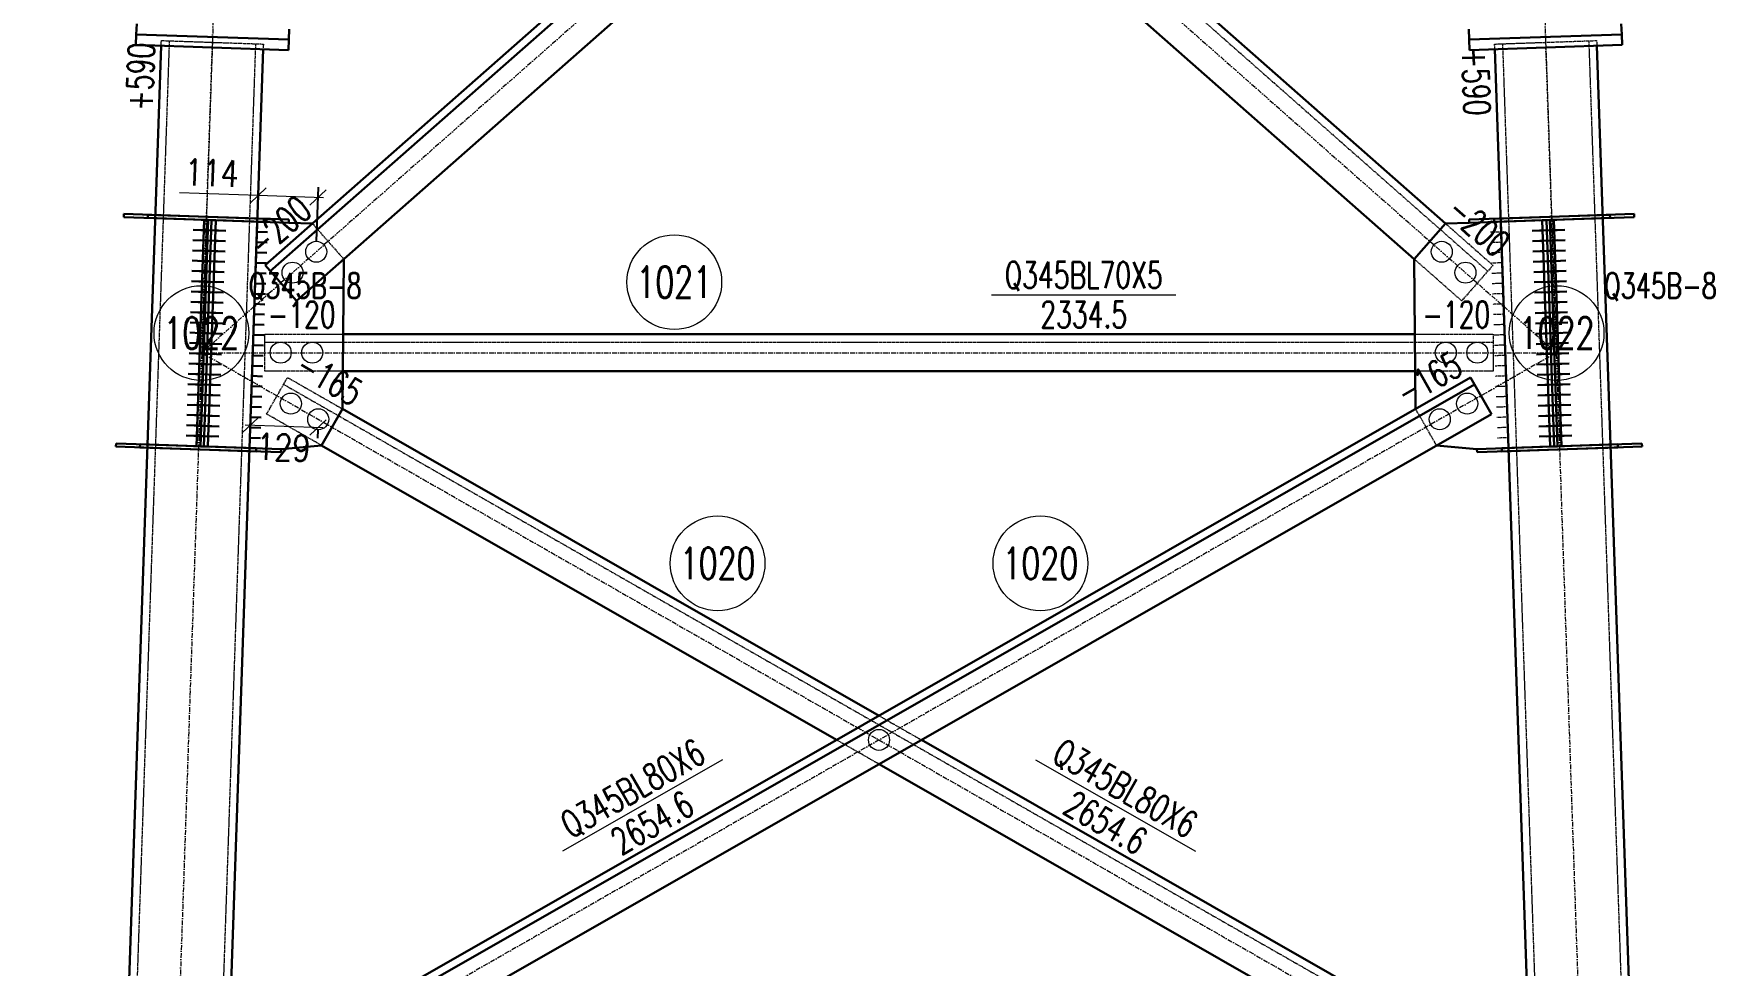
# Model space of a CAD drawing. Extents: x 4047 to 43290, y -150151 to -101862.
# Drawn here: x 39259 to 42472, y -124699 to -122930 of the extents above; entities that cross this region are included whole.
import ezdxf
from ezdxf.enums import TextEntityAlignment as Align

# ---------------------------------------------------------------- set-up
doc = ezdxf.new("R2010")
doc.units = 0
doc.header["$MEASUREMENT"] = 0
doc.linetypes.add('Dash', pattern=[2.75, 2, -0.75])
doc.linetypes.add('DashDot', pattern=[15.6, 9, -3, 0.6, -3])
doc.layers.get('0').update_dxf_attribs({"linetype": 'CONTINUOUS', "lineweight": 25})
doc.layers.get('Defpoints').update_dxf_attribs({"linetype": 'CONTINUOUS'})
doc.styles.add('DimFont', font='simplex.shx', dxfattribs={"width": 0.8, "bigfont": 'gbhzfs.shx'})
doc.styles.get("Standard").update_dxf_attribs({"font": 'simplex.shx', "width": 0.7, "height": 3, "bigfont": 'gbhzfs.shx'})
doc.dimstyles.new('DHDxfDimStyleOpen30', dxfattribs={"dimtxt": 2.5, "dimasz": 2.5, "dimexe": 1.25, "dimexo": 0.625, "dimtad": 2, "dimtxsty": 'DimFont', "dimblk": 'OPEN30', "dimblk1": 'OPEN30', "dimblk2": 'OPEN30', "dimcen": 2.5, "dimadec": 0, "dimazin": 0, "dimtfac": 1, "dimtmove": 0, "dimatfit": 3, "dimldrblk": 'OPEN30', "dimfxl": 0, "dimarcsym": 0})

# ---------------------------------------------------------------- blocks, each defined once
blk = doc.blocks.new('M20X45S')
at = {"color": 3, "linetype": 'Continuous', "lineweight": 13}
blk.add_circle((0, 0), 1, dxfattribs=at)
blk = doc.blocks.new('_OBLIQUE')
at = {"color": 0, "linetype": 'ByBlock', "lineweight": -2}
blk.add_line((-0.5, -0.5), (0.5, 0.5), dxfattribs=at)
blk = doc.blocks.new('*D188')
at = {"color": 0, "linetype": 'Continuous', "lineweight": 0}
for p, q in [((39685.4, -123237.3), (39536, -123232.1)), ((39809.3, -123241.5), (39685.4, -123237.3))]:
    blk.add_line(p, q, dxfattribs=at)
at = {"color": 0, "linetype": 'Continuous', "lineweight": -2}
for p, q in [((39682.6, -123320.2), (39686.1, -123217.3)), ((39796.4, -123324.1), (39800, -123221.2))]:
    blk.add_line(p, q, dxfattribs=at)
at = {"layer": 'Defpoints', "color": 0, "linetype": 'Continuous'}
for p in [(39685.4, -123237.3), (39681.9, -123340.2), (39795.8, -123344.1)]:
    blk.add_point(p, dxfattribs=at)
at = {"color": 0, "linetype": 'Continuous', "lineweight": 0, "xscale": 30, "yscale": 30, "zscale": 30}
for p, rotation in [((39685.4, -123237.3), 178.0358944818314), ((39799.3, -123241.2), 358.0358944818314)]:
    blk.add_blockref('_OBLIQUE', p, dxfattribs=dict(at, rotation=rotation))
at = {"color": 6, "linetype": 'Continuous', "insert": (39597.1, -123194.2), "char_height": 50, "attachment_point": 5, "rotation": 358.0359, "style": 'DimFont'}
blk.add_mtext('114', dxfattribs=at)
blk = doc.blocks.new('_OPEN30')
at = {"color": 0, "linetype": 'ByBlock', "lineweight": -2}
for p, q in [((-1, 0.27), (0, 0)), ((0, 0), (-1, -0.27)), ((0, 0), (-1, 0))]:
    blk.add_line(p, q, dxfattribs=at)
blk = doc.blocks.new('*D189')
at = {"color": 0, "linetype": 'Continuous', "lineweight": 0}
blk.add_line((39809, -123678.4), (39660.5, -123673.3), dxfattribs=at)
at = {"color": 0, "linetype": 'Continuous', "lineweight": -2}
for p, q in [((39670.3, -123677.9), (39669.8, -123693.6)), ((39798.8, -123682.3), (39798.3, -123698))]:
    blk.add_line(p, q, dxfattribs=at)
at = {"layer": 'Defpoints', "color": 0, "linetype": 'Continuous'}
for p in [(39671, -123658), (39799.5, -123662.4), (39670.5, -123673.6)]:
    blk.add_point(p, dxfattribs=at)
at = {"color": 0, "linetype": 'Continuous', "lineweight": 0, "xscale": 30, "yscale": 30, "zscale": 30}
for p, rotation in [((39670.5, -123673.6), 178.0358944818312), ((39799, -123678.1), 358.0358944818311)]:
    blk.add_blockref('_OBLIQUE', p, dxfattribs=dict(at, rotation=rotation))
at = {"color": 6, "linetype": 'Continuous', "insert": (39733.4, -123715.8), "char_height": 50, "attachment_point": 5, "rotation": 358.0359, "style": 'DimFont'}
blk.add_mtext('129', dxfattribs=at)

msp = doc.modelspace()

# ---------------------------------------------------------------- linework, layer by layer
at = {"color": 2, "linetype": 'DashDot', "lineweight": 15}
for p, q in [((39841.98823, -115841.99139), (39578.13948, -123535.82342)), ((41888.80053, -115841.99139), (42152.64928, -123535.82342)), ((42077.15908, -121334.52862), (39578.13948, -123535.82342)), ((39653.62967, -121334.52862), (42152.64928, -123535.82342)), ((39598.36078, -122946.17005), (39334.51203, -130640.00207)), ((42132.42798, -122946.17005), (42396.27673, -130640.00207)), ((42152.64863, -123535.82379), (39526.66807, -125036.7067)), ((39578.13948, -123535.82342), (42152.64928, -123535.82342)), ((39578.14013, -123535.82379), (42204.12069, -125036.7067))]:
    msp.add_line(p, q, dxfattribs=at)
at = {"color": 7, "linetype": 'Continuous', "lineweight": 30}
for p, q in [((41937.26656, -121417.77573), (39708.38811, -123381.11307)), ((39582.00645, -123303.02541), (39562.01822, -123302.33994)), ((39582.67677, -123283.47893), (39562.68853, -123282.79347)), ((39596.04381, -123303.5068), (39576.26156, -123302.82839)), ((39596.71413, -123283.96032), (39576.93188, -123283.28192)), ((39590.00175, -123303.29959), (39609.98998, -123303.98506)), ((39590.67206, -123283.75312), (39610.6603, -123284.43859)), ((39603.95671, -123303.77816), (39623.73896, -123304.45656)), ((39604.62703, -123284.23168), (39624.40927, -123284.91009)), ((39683.06112, -123306.49093), (39703.04937, -123307.1764)), ((39683.73144, -123286.94446), (39703.71969, -123287.62992)), ((42126.16173, -123284.23168), (42106.37948, -123284.91009)), ((42126.83205, -123303.77816), (42107.0498, -123304.45656)), ((42140.11669, -123283.75312), (42120.12846, -123284.43859)), ((42140.78701, -123303.29959), (42120.79877, -123303.98506)), ((42134.07463, -123283.96032), (42153.85688, -123283.28192)), ((42134.74495, -123303.5068), (42154.5272, -123302.82839)), ((42148.11199, -123283.47893), (42168.10022, -123282.79347)), ((42148.7823, -123303.02541), (42168.77054, -123302.33994)), ((39580.66582, -123342.11836), (39560.67758, -123341.43289)), ((39581.33613, -123322.57188), (39561.3479, -123321.88641)), ((39594.70317, -123342.59975), (39574.92092, -123341.92134)), ((39595.37349, -123323.05327), (39575.59124, -123322.37487)), ((39589.33143, -123322.84607), (39609.31967, -123323.53154)), ((39603.28639, -123323.32463), (39623.06864, -123324.00304)), ((39682.3908, -123326.0374), (39702.37905, -123326.72287)), ((42127.50237, -123323.32463), (42107.72012, -123324.00304)), ((42141.45733, -123322.84607), (42121.46909, -123323.53154)), ((42135.41527, -123323.05327), (42155.19752, -123322.37487)), ((42136.08558, -123342.59975), (42155.86783, -123341.92134)), ((42149.45262, -123322.57188), (42169.44086, -123321.88641)), ((42150.12294, -123342.11836), (42170.11118, -123341.43289)), ((39579.9955, -123361.66483), (39560.00726, -123360.97936)), ((39594.03285, -123362.14622), (39574.25061, -123361.46782)), ((39587.99079, -123361.93902), (39607.97903, -123362.62448)), ((39588.66111, -123342.39254), (39608.64935, -123343.07801)), ((39601.94575, -123362.41758), (39621.728, -123363.09599)), ((39602.61607, -123342.87111), (39622.39832, -123343.54951)), ((39681.05017, -123365.13035), (39701.03842, -123365.81582)), ((39681.72049, -123345.58388), (39701.70874, -123346.26935)), ((42128.17268, -123342.87111), (42108.39044, -123343.54951)), ((42128.843, -123362.41758), (42109.06075, -123363.09599)), ((42142.12765, -123342.39254), (42122.13941, -123343.07801)), ((42142.79796, -123361.93902), (42122.80973, -123362.62448)), ((42136.7559, -123362.14622), (42156.53815, -123361.46782)), ((42150.79326, -123361.66483), (42170.78149, -123360.97936)), ((39578.65486, -123400.75778), (39558.66663, -123400.07231)), ((39579.32518, -123381.21131), (39559.33695, -123380.52584)), ((39592.69222, -123401.23917), (39572.90997, -123400.56077)), ((39593.36254, -123381.6927), (39573.58029, -123381.01429)), ((39586.65016, -123401.03197), (39606.63839, -123401.71743)), ((39587.32048, -123381.48549), (39607.30871, -123382.17096)), ((39600.60512, -123401.51053), (39620.38737, -123402.18894)), ((39601.27544, -123381.96406), (39621.05769, -123382.64246)), ((39679.70953, -123404.2233), (39699.69778, -123404.90877)), ((39680.37985, -123384.67683), (39700.3681, -123385.3623)), ((42129.51332, -123381.96406), (42109.73107, -123382.64246)), ((42130.18364, -123401.51053), (42110.40139, -123402.18894)), ((42143.46828, -123381.48549), (42123.48005, -123382.17096)), ((42144.1386, -123401.03197), (42124.15036, -123401.71743)), ((42137.42622, -123381.6927), (42157.20847, -123381.01429)), ((42138.09654, -123401.23917), (42157.87879, -123400.56077)), ((42151.46358, -123381.21131), (42171.45181, -123380.52584)), ((42152.13389, -123400.75778), (42172.12213, -123400.07231)), ((39577.98455, -123420.30425), (39557.99631, -123419.61879)), ((39592.0219, -123420.78564), (39572.23965, -123420.10724)), ((39585.97984, -123420.57844), (39605.96808, -123421.26391)), ((39599.9348, -123421.05701), (39619.71705, -123421.73541)), ((39679.03921, -123423.76978), (39699.02746, -123424.45524)), ((42130.85396, -123421.05701), (42111.07171, -123421.73541)), ((42144.80892, -123420.57844), (42124.82068, -123421.26391)), ((42138.76686, -123420.78564), (42158.5491, -123420.10724)), ((42152.80421, -123420.30425), (42172.79245, -123419.61879)), ((39576.64391, -123459.3972), (39556.65567, -123458.71174)), ((39577.31423, -123439.85073), (39557.32599, -123439.16526)), ((39590.68127, -123459.87859), (39570.89902, -123459.20019)), ((39591.35158, -123440.33212), (39571.56933, -123439.65372)), ((39584.6392, -123459.67139), (39604.62744, -123460.35686)), ((39585.30952, -123440.12492), (39605.29776, -123440.81038)), ((39598.59416, -123460.14996), (39618.37641, -123460.82836)), ((39599.26448, -123440.60348), (39619.04673, -123441.28188)), ((39677.69858, -123462.86273), (39697.68683, -123463.54819)), ((39678.3689, -123443.31625), (39698.35715, -123444.00172)), ((42131.52427, -123440.60348), (42111.74202, -123441.28188)), ((42132.19459, -123460.14996), (42112.41234, -123460.82836)), ((42145.47923, -123440.12492), (42125.491, -123440.81038)), ((42146.14955, -123459.67139), (42126.16132, -123460.35686)), ((42139.43717, -123440.33212), (42159.21942, -123439.65372)), ((42140.10749, -123459.87859), (42159.88974, -123459.20019)), ((42153.47453, -123439.85073), (42173.46277, -123439.16526)), ((42154.14485, -123459.3972), (42174.13308, -123458.71174)), ((39575.30327, -123498.49015), (39555.31504, -123497.80468)), ((39575.97359, -123478.94368), (39555.98536, -123478.25821)), ((39589.34063, -123498.97154), (39569.55838, -123498.29314)), ((39590.01095, -123479.42507), (39570.2287, -123478.74666)), ((39583.29857, -123498.76434), (39603.2868, -123499.44981)), ((39583.96889, -123479.21786), (39603.95712, -123479.90333)), ((39597.25353, -123499.2429), (39617.03578, -123499.92131)), ((39597.92385, -123479.69643), (39617.7061, -123480.37483)), ((39676.35794, -123501.95567), (39696.34619, -123502.64114)), ((39677.02826, -123482.4092), (39697.01651, -123483.09467)), ((42132.86491, -123479.69643), (42113.08266, -123480.37483)), ((42133.53523, -123499.2429), (42113.75298, -123499.92131)), ((42146.81987, -123479.21786), (42126.83163, -123479.90333)), ((42147.49019, -123498.76434), (42127.50195, -123499.44981)), ((42140.77781, -123479.42507), (42160.56006, -123478.74666)), ((42141.44813, -123498.97154), (42161.23038, -123498.29314)), ((42154.81516, -123478.94368), (42174.8034, -123478.25821)), ((42155.48548, -123498.49015), (42175.47372, -123497.80468)), ((39574.63296, -123518.03663), (39554.64472, -123517.35116)), ((39588.67031, -123518.51802), (39568.88806, -123517.83961)), ((39582.62825, -123518.31081), (39602.61649, -123518.99628)), ((39596.58321, -123518.78938), (39616.36546, -123519.46778)), ((39675.68762, -123521.50215), (39695.67587, -123522.18762)), ((42134.20555, -123518.78938), (42114.4233, -123519.46778)), ((42148.16051, -123518.31081), (42128.17227, -123518.99628)), ((42142.11844, -123518.51802), (42161.90069, -123517.83961)), ((42156.1558, -123518.03663), (42176.14404, -123517.35116)), ((39573.29232, -123557.12958), (39553.30408, -123556.44411)), ((39573.96264, -123537.5831), (39553.9744, -123536.89763)), ((39587.32968, -123557.61097), (39567.54743, -123556.93256)), ((39587.99999, -123538.06449), (39568.21774, -123537.38609)), ((39581.28761, -123557.40376), (39601.27585, -123558.08923)), ((39581.95793, -123537.85729), (39601.94617, -123538.54276)), ((39595.24258, -123557.88233), (39615.02482, -123558.56073)), ((39595.91289, -123538.33585), (39615.69514, -123539.01426)), ((39674.34699, -123560.5951), (39694.33524, -123561.28057)), ((39675.01731, -123541.04862), (39695.00556, -123541.73409)), ((42134.87586, -123538.33585), (42115.09361, -123539.01426)), ((42135.54618, -123557.88233), (42115.76393, -123558.56073)), ((42148.83082, -123537.85729), (42128.84259, -123538.54276)), ((42149.50114, -123557.40376), (42129.51291, -123558.08923)), ((42142.78876, -123538.06449), (42162.57101, -123537.38609)), ((42143.45908, -123557.61097), (42163.24133, -123556.93256)), ((42156.82612, -123537.5831), (42176.81435, -123536.89763)), ((42157.49644, -123557.12958), (42177.48467, -123556.44411)), ((39571.95168, -123596.22252), (39551.96345, -123595.53706)), ((39572.622, -123576.67605), (39552.63377, -123575.99058)), ((39585.98904, -123596.70392), (39566.20679, -123596.02551)), ((39586.65936, -123577.15744), (39566.87711, -123576.47904)), ((39579.94698, -123596.49671), (39599.93522, -123597.18218)), ((39580.6173, -123576.95024), (39600.60553, -123577.6357)), ((39593.90194, -123596.97528), (39613.68419, -123597.65368)), ((39594.57226, -123577.4288), (39614.35451, -123578.10721)), ((39673.67667, -123580.14157), (39693.66492, -123580.82704)), ((41996.99061, -123595.99505), (39692.24301, -124913.27681)), ((42136.2165, -123577.4288), (42116.43425, -123578.10721)), ((42136.88682, -123596.97528), (42117.10457, -123597.65368)), ((42150.17146, -123576.95024), (42130.18322, -123577.6357)), ((42150.84178, -123596.49671), (42130.85354, -123597.18218)), ((42144.1294, -123577.15744), (42163.91165, -123576.47904)), ((42144.79972, -123596.70392), (42164.58197, -123596.02551)), ((42158.16675, -123576.67605), (42178.15499, -123575.99058)), ((42158.83707, -123596.22252), (42178.82531, -123595.53706)), ((39571.28137, -123615.769), (39551.29313, -123615.08353)), ((39585.31872, -123616.25039), (39565.53647, -123615.57199)), ((39579.27666, -123616.04319), (39599.2649, -123616.72865)), ((39593.23162, -123616.52175), (39613.01387, -123617.20015)), ((39672.33604, -123619.23452), (39692.32429, -123619.91999)), ((39673.00635, -123599.68805), (39692.9946, -123600.37352)), ((42137.55713, -123616.52175), (42117.77489, -123617.20015)), ((42151.5121, -123616.04319), (42131.52386, -123616.72865)), ((42145.47003, -123616.25039), (42165.25228, -123615.57199)), ((42159.50739, -123615.769), (42179.49563, -123615.08353)), ((39569.94073, -123654.86195), (39549.9525, -123654.17648)), ((39570.61105, -123635.31547), (39550.62281, -123634.63001)), ((39583.97809, -123655.34334), (39564.19584, -123654.66494)), ((39584.6484, -123635.79686), (39564.86616, -123635.11846)), ((39577.93603, -123655.13614), (39597.92426, -123655.8216)), ((39578.60634, -123635.58966), (39598.59458, -123636.27513)), ((39591.89099, -123655.6147), (39611.67324, -123656.2931)), ((39592.5613, -123636.06823), (39612.34355, -123636.74663)), ((39670.9954, -123658.32747), (39690.98365, -123659.01294)), ((39671.66572, -123638.781), (39691.65397, -123639.46646)), ((42138.22745, -123636.06823), (42118.4452, -123636.74663)), ((42138.89777, -123655.6147), (42119.11552, -123656.2931)), ((42152.18241, -123635.58966), (42132.19418, -123636.27513)), ((42152.85273, -123655.13614), (42132.86449, -123655.8216)), ((42146.14035, -123635.79686), (42165.9226, -123635.11846)), ((42146.81067, -123655.34334), (42166.59292, -123654.66494)), ((42160.17771, -123635.31547), (42180.16594, -123634.63001)), ((42160.84803, -123654.86195), (42180.83626, -123654.17648)), ((39568.6001, -123693.9549), (39548.61186, -123693.26943)), ((39569.27041, -123674.40842), (39549.28218, -123673.72296)), ((39582.63745, -123694.43629), (39562.8552, -123693.75788)), ((39583.30777, -123674.88981), (39563.52552, -123674.21141)), ((39576.59539, -123694.22908), (39596.58363, -123694.91455)), ((39577.26571, -123674.68261), (39597.25394, -123675.36808)), ((39590.55035, -123694.70765), (39610.3326, -123695.38605)), ((39591.22067, -123675.16117), (39611.00292, -123675.83958)), ((39670.32508, -123677.87395), (39690.31333, -123678.55941)), ((42139.56809, -123675.16117), (42119.78584, -123675.83958)), ((42140.23841, -123694.70765), (42120.45616, -123695.38605)), ((42153.52305, -123674.68261), (42133.53481, -123675.36808)), ((42154.19337, -123694.22908), (42134.20513, -123694.91455)), ((42147.48099, -123674.88981), (42167.26324, -123674.21141)), ((42148.15131, -123694.43629), (42167.93355, -123693.75788)), ((42161.51834, -123674.40842), (42181.50658, -123673.72296)), ((42162.18866, -123693.9549), (42182.1769, -123693.26943)), ((39567.92978, -123713.50137), (39547.94154, -123712.8159)), ((39581.96713, -123713.98276), (39562.18488, -123713.30436)), ((39575.92507, -123713.77556), (39595.91331, -123714.46103)), ((39589.88003, -123714.25412), (39609.66228, -123714.93253)), ((39668.98445, -123716.96689), (39688.9727, -123717.65236)), ((39669.65476, -123697.42042), (39689.64301, -123698.10589)), ((42140.90872, -123714.25412), (42121.12647, -123714.93253)), ((42154.86368, -123713.77556), (42134.87545, -123714.46103)), ((42148.82162, -123713.98276), (42168.60387, -123713.30436)), ((42162.85898, -123713.50137), (42182.84722, -123712.8159))]:
    msp.add_line(p, q, dxfattribs=at)
at = {"color": 1, "linetype": 'Dash', "lineweight": 20}
for p, q in [((39793.5222, -121417.77573), (42022.40064, -123381.11307)), ((39516.40895, -122943.35963), (39273.53552, -130025.55121)), ((39680.3126, -122948.98046), (39437.43917, -130031.17204)), ((39501.07503, -122952.83965), (39501.41777, -122942.84553)), ((39501.41777, -122942.84553), (39695.30379, -122949.49457)), ((39695.30379, -122949.49457), (39694.96106, -122959.48869)), ((42035.48497, -122949.49457), (42229.37099, -122942.84553)), ((42035.8277, -122959.48869), (42035.48497, -122949.49457)), ((42050.47615, -122948.98046), (42293.34959, -130031.17204)), ((42214.3798, -122943.35963), (42457.25324, -130025.55121)), ((42229.37099, -122942.84553), (42229.71372, -122952.83965)), ((39683.73144, -123286.94446), (39743.59326, -123288.99733)), ((39788.52028, -123290.53804), (39848.00964, -123358.07333)), ((41942.26848, -123290.53804), (42032.31554, -123369.85719)), ((41987.20229, -123288.9971), (42047.05732, -123286.94446)), ((42047.05732, -123286.94446), (42027.06907, -123287.62992)), ((42047.72764, -123306.49093), (42027.73939, -123307.1764)), ((42048.39795, -123326.0374), (42028.4097, -123326.72287)), ((41972.82617, -123437.39248), (41882.77912, -123358.07333)), ((42032.31554, -123369.85719), (41972.82617, -123437.39248)), ((42049.06827, -123345.58388), (42029.08002, -123346.26935)), ((42049.73859, -123365.13035), (42029.75034, -123365.81582)), ((42050.40891, -123384.67683), (42030.42066, -123385.3623)), ((42051.07922, -123404.2233), (42031.09097, -123404.90877)), ((42051.74954, -123423.76978), (42031.76129, -123424.45524)), ((42052.41986, -123443.31625), (42032.43161, -123444.00172)), ((42053.09018, -123462.86273), (42033.10193, -123463.54819)), ((39698.13948, -123570.82342), (39698.13948, -123500.82342)), ((39698.13948, -123500.82342), (39846.71225, -123500.82342)), ((41884.07651, -123500.82342), (42032.64928, -123500.82342)), ((42032.64928, -123500.82342), (42032.64928, -123570.82342)), ((42053.7605, -123482.4092), (42033.77225, -123483.09467)), ((42054.43081, -123501.95567), (42034.44256, -123502.64114)), ((39698.13948, -123515.82342), (42032.64928, -123515.82342)), ((42055.10113, -123521.50215), (42035.11288, -123522.18762)), ((42055.77145, -123541.04862), (42035.7832, -123541.73409)), ((42056.44177, -123560.5951), (42036.45352, -123561.28057)), ((39846.07604, -123570.82342), (39698.13948, -123570.82342)), ((39701.54389, -123652.42787), (39741.24144, -123582.9721)), ((39733.79815, -123595.99505), (42038.54574, -124913.27681)), ((39741.24144, -123582.9721), (39845.42444, -123642.51804)), ((42032.64928, -123570.82342), (41884.71271, -123570.82342)), ((42057.11209, -123580.14157), (42037.12384, -123580.82704)), ((42057.7824, -123599.68805), (42037.79415, -123600.37352)), ((42058.45272, -123619.23452), (42038.46447, -123619.91999)), ((39805.7269, -123711.97381), (39701.54389, -123652.42787)), ((41925.06186, -123711.97381), (41885.36431, -123642.51804)), ((42059.12304, -123638.781), (42039.13479, -123639.46646)), ((42059.79336, -123658.32747), (42039.80511, -123659.01294)), ((42060.46367, -123677.87395), (42040.47542, -123678.55941)), ((39728.84626, -123719.01977), (39668.98445, -123716.96689)), ((42061.80431, -123716.96689), (42001.94929, -123719.01954)), ((42061.13399, -123697.42042), (42041.14574, -123698.10589)), ((42061.80431, -123716.96689), (42041.81606, -123717.65236)), ((40865.39438, -124225.4833), (40946.00389, -124271.55578)), ((40865.39438, -124317.62826), (40784.78486, -124271.55578))]:
    msp.add_line(p, q, dxfattribs=at)
at = {"color": 7, "linetype": 'Continuous', "lineweight": 13}
for p, q in [((41079.47935, -123425.82342), (41429.47935, -123425.82342)), ((40567.76698, -124309.20676), (40263.89796, -124482.88352)), ((41163.02178, -124309.20676), (41466.8908, -124482.88352))]:
    msp.add_line(p, q, dxfattribs=at)
at = {"color": 7, "linetype": 'Continuous', "lineweight": 30}
for points in [[(41927.35166, -121406.51985), (39698.47322, -123369.85719)], [(39757.96258, -123437.39248), (41986.84103, -121474.05514)], [(40933.47378, -122401.92775), (41942.26848, -123290.53804)], [(41882.77912, -123358.07333), (40865.39438, -122461.89639)], [(39454.47417, -122911.21803), (39453.7887, -122931.20628)], [(39743.61832, -122941.14556), (39744.30379, -122921.15731)], [(41986.48496, -122921.15731), (41987.17043, -122941.14556)], [(42277.00006, -122931.20628), (42276.31459, -122911.21803)], [(39258.95561, -130013.04416), (39501.07503, -122952.83965)], [(39453.7887, -122931.20628), (39453.10323, -122951.19453)], [(39453.10323, -122951.19453), (39742.93286, -122961.13381)], [(39743.61832, -122941.14556), (39453.7887, -122931.20628)], [(39453.7887, -122931.20628), (39743.61832, -122941.14556)], [(39742.93286, -122961.13381), (39743.61832, -122941.14556)], [(42277.00006, -122931.20628), (41987.17043, -122941.14556)], [(41987.17043, -122941.14556), (42277.00006, -122931.20628)], [(41987.17043, -122941.14556), (41987.8559, -122961.13381)], [(41987.8559, -122961.13381), (42277.68552, -122951.19453)], [(42229.71372, -122952.83965), (42471.83315, -130013.04416)], [(42277.68552, -122951.19453), (42277.00006, -122931.20628)], [(39694.96106, -122959.48869), (39452.84164, -130019.69319)], [(42277.94712, -130019.69319), (42035.8277, -122959.48869)], [(39430.19655, -123272.24632), (39429.99091, -123278.24279)], [(39696.44946, -123281.37707), (39430.19655, -123272.24632)], [(39475.70748, -123279.81058), (39475.91312, -123273.8141)], [(39475.91312, -123273.8141), (39743.7989, -123283.00085)], [(41986.99665, -123283.00062), (42254.74523, -123273.81857)], [(42300.5922, -123272.24632), (42034.33929, -123281.37707)], [(42254.74523, -123273.81857), (42254.95087, -123279.81505)], [(42300.79784, -123278.24279), (42300.5922, -123272.24632)], [(39429.99091, -123278.24279), (39696.24382, -123287.37355)], [(39743.59326, -123288.99733), (39475.70748, -123279.81058)], [(39567.92978, -123713.50137), (39582.67677, -123283.47893)], [(39590.67206, -123283.75312), (39575.92507, -123713.77556)], [(39581.96713, -123713.98276), (39596.71413, -123283.96032)], [(39582.67677, -123283.47893), (39590.67206, -123283.75312)], [(39604.62703, -123284.23168), (39589.88003, -123714.25412)], [(39596.71413, -123283.96032), (39604.62703, -123284.23168)], [(39668.98445, -123716.96689), (39683.73144, -123286.94446)], [(39696.24382, -123287.37355), (39696.44946, -123281.37707)], [(39743.7989, -123283.00085), (39743.59326, -123288.99733)], [(39743.59326, -123288.99733), (39788.52028, -123290.53804)], [(41882.77912, -123358.07333), (41942.26848, -123290.53804)], [(41942.26848, -123290.53804), (41987.20229, -123288.9971)], [(41987.20229, -123288.9971), (41986.99665, -123283.00062)], [(42254.95087, -123279.81505), (41987.20229, -123288.9971)], [(42034.33929, -123281.37707), (42034.54493, -123287.37355)], [(42034.54493, -123287.37355), (42300.79784, -123278.24279)], [(42047.05732, -123286.94446), (42061.80431, -123716.96689)], [(42134.07463, -123283.96032), (42126.16173, -123284.23168)], [(42126.16173, -123284.23168), (42140.90872, -123714.25412)], [(42148.82162, -123713.98276), (42134.07463, -123283.96032)], [(42148.11199, -123283.47893), (42140.11669, -123283.75312)], [(42140.11669, -123283.75312), (42154.86368, -123713.77556)], [(42162.85898, -123713.50137), (42148.11199, -123283.47893)], [(39698.47322, -123369.85719), (39757.96258, -123437.39248)], [(39848.00964, -123358.07333), (39845.42444, -123642.51804)], [(41885.36431, -123642.51804), (41882.77912, -123358.07333)], [(39846.71225, -123500.82342), (41884.07651, -123500.82342)], [(41989.54732, -123582.9721), (39684.79972, -124900.25385)], [(41884.71271, -123570.82342), (39846.07604, -123570.82342)], [(42029.24486, -123652.42787), (41989.54732, -123582.9721)], [(39749.67499, -124955.31926), (42029.24486, -123652.42787)], [(39845.42444, -123642.51804), (39805.7269, -123711.97381)], [(39845.42444, -123642.51804), (40865.39438, -124225.4833)], [(39415.24392, -123708.26523), (39415.03828, -123714.26171)], [(39415.03828, -123714.26171), (39681.29119, -123723.39246)], [(39681.49683, -123717.39599), (39415.24392, -123708.26523)], [(39460.75485, -123715.82949), (39460.96049, -123709.83302)], [(39728.64062, -123725.01624), (39460.75485, -123715.82949)], [(39460.96049, -123709.83302), (39728.84626, -123719.01977)], [(39575.92507, -123713.77556), (39567.92978, -123713.50137)], [(39589.88003, -123714.25412), (39581.96713, -123713.98276)], [(39681.29119, -123723.39246), (39681.49683, -123717.39599)], [(39728.84626, -123719.01977), (39728.64062, -123725.01624)], [(39728.9492, -123719.0233), (39728.84626, -123719.01977)], [(39805.7269, -123711.97381), (39728.9492, -123719.0233)], [(40784.78486, -124271.55578), (39805.7269, -123711.97381)], [(42001.83956, -123719.0233), (41925.06186, -123711.97381)], [(42001.94929, -123719.01954), (42001.83956, -123719.0233)], [(42001.94929, -123719.01954), (42269.69786, -123709.83749)], [(42002.15493, -123725.01601), (42001.94929, -123719.01954)], [(42269.9035, -123715.83396), (42002.15493, -123725.01601)], [(42315.54484, -123708.26523), (42049.29193, -123717.39599)], [(42049.29193, -123717.39599), (42049.49757, -123723.39246)], [(42049.49757, -123723.39246), (42315.75048, -123714.26171)], [(42140.90872, -123714.25412), (42148.82162, -123713.98276)], [(42154.86368, -123713.77556), (42162.85898, -123713.50137)], [(42269.69786, -123709.83749), (42269.9035, -123715.83396)], [(42315.75048, -123714.26171), (42315.54484, -123708.26523)], [(40946.00389, -124271.55578), (41941.80456, -124840.70706)], [(41902.10701, -124910.16284), (40865.39438, -124317.62826)]]:
    msp.add_lwpolyline(points, dxfattribs=at)
at = {"color": 7, "linetype": 'Continuous', "lineweight": 13}
for centre in [(40476.30941, -123401.82342), (39577.41611, -123498.56261), (42153.37265, -123498.56261), (40558.61635, -123936.11449), (41172.1724, -123936.11449)]:
    msp.add_circle(centre, 90, dxfattribs=at)

# ---------------------------------------------------------------- block references
at = {"color": 3, "linetype": 'Continuous', "lineweight": 13, "xscale": 20, "yscale": 20, "zscale": 20}
for p in [(39795.75319, -123344.13547), (41935.03556, -123344.13547), (39750.72967, -123383.79504), (41980.05909, -123383.79504), (39728.13948, -123535.82342), (39788.13948, -123535.82342), (41942.64928, -123535.82342), (42002.64928, -123535.82342), (39747.43793, -123632.58619), (41983.35083, -123632.58619), (39799.52976, -123662.35935), (41931.259, -123662.35935), (40865.39243, -124271.55467)]:
    msp.add_blockref('M20X45S', p, dxfattribs=at)

# ---------------------------------------------------------------- texts
at = {"color": 7, "linetype": 'Continuous', "lineweight": 13, "width": 0.7}
for s, rotation, p in [('+590', 88.03589448, (39461.54066, -123011.51915)), ('+590', 271.96410552, (42000.40613, -123020.73869)), ('-200', 41.37564319, (39726.21343, -123295.44798)), ('-200', 318.62435681, (42004.57532, -123295.44798)), ('-165', 330.24981301, (39820.62347, -123585.15005)), ('-165', 29.75018699, (41910.16529, -123585.15005)), ('Q345BL80X6', 29.75018699, (40397.22424, -124363.48775)), ('Q345BL80X6', 330.24981301, (41333.56451, -124363.48775)), ('2654.6', 29.75018699, (40434.44069, -124428.60254)), ('2654.6', 330.24981301, (41296.34806, -124428.60254))]:
    msp.add_text(s, height=50, rotation=rotation, dxfattribs=at).set_placement(p, align=Align.MIDDLE_CENTER)
for s, height, p in [('1021', 60, (40476.30941, -123401.82342)), ('Q345BL70X5', 50, (41254.47935, -123388.32342)), ('-120', 50, (39768.13948, -123463.32342)), ('2334.5', 50, (41254.47935, -123463.32342)), ('-120', 50, (41962.64928, -123463.32342)), ('1022', 60, (39577.41611, -123498.56261)), ('1022', 60, (42153.37265, -123498.56261)), ('1020', 60, (40558.61635, -123936.11449)), ('1020', 60, (41172.1724, -123936.11449))]:
    msp.add_text(s, height=height, dxfattribs=at).set_placement(p, align=Align.MIDDLE_CENTER)
for p in [(39667.41611, -123408.56261), (42243.37265, -123408.56261)]:
    msp.add_text('Q345B-8', height=48, dxfattribs=at).set_placement(p, align=Align.MIDDLE_LEFT)

# ---------------------------------------------------------------- dimensions: what is measured, and where the dimension line sits
at = {"color": 3, "linetype": 'Continuous'}
for p1, p2, distance, picture, middle in [((39795.75319, -123344.13547), (39681.90405, -123340.23118), -103.02576, '*D188', (39597.09686, -123194.21301)), ((39799.52976, -123662.35935), (39671.00828, -123657.95189), 15.70172, '*D189', (39733.35993, -123715.82461))]:
    dim = msp.add_aligned_dim(p1=p1, p2=p2, distance=distance, dimstyle='DHDxfDimStyleOpen30', override={"dimtxt": 50, "dimasz": 30, "dimexe": 20, "dimexo": 20, "dimgap": 15, "dimdec": 0, "dimblk1": 'OBLIQUE', "dimblk2": 'OBLIQUE', "dimsah": 1, "dimdle": 10, "dimclrt": 6, "dimlwd": 0}, dxfattribs=at)
    dim.commit()
    dim.dimension.update_dxf_attribs({"geometry": picture, "text_midpoint": middle})

doc.saveas('drawing.dxf')
